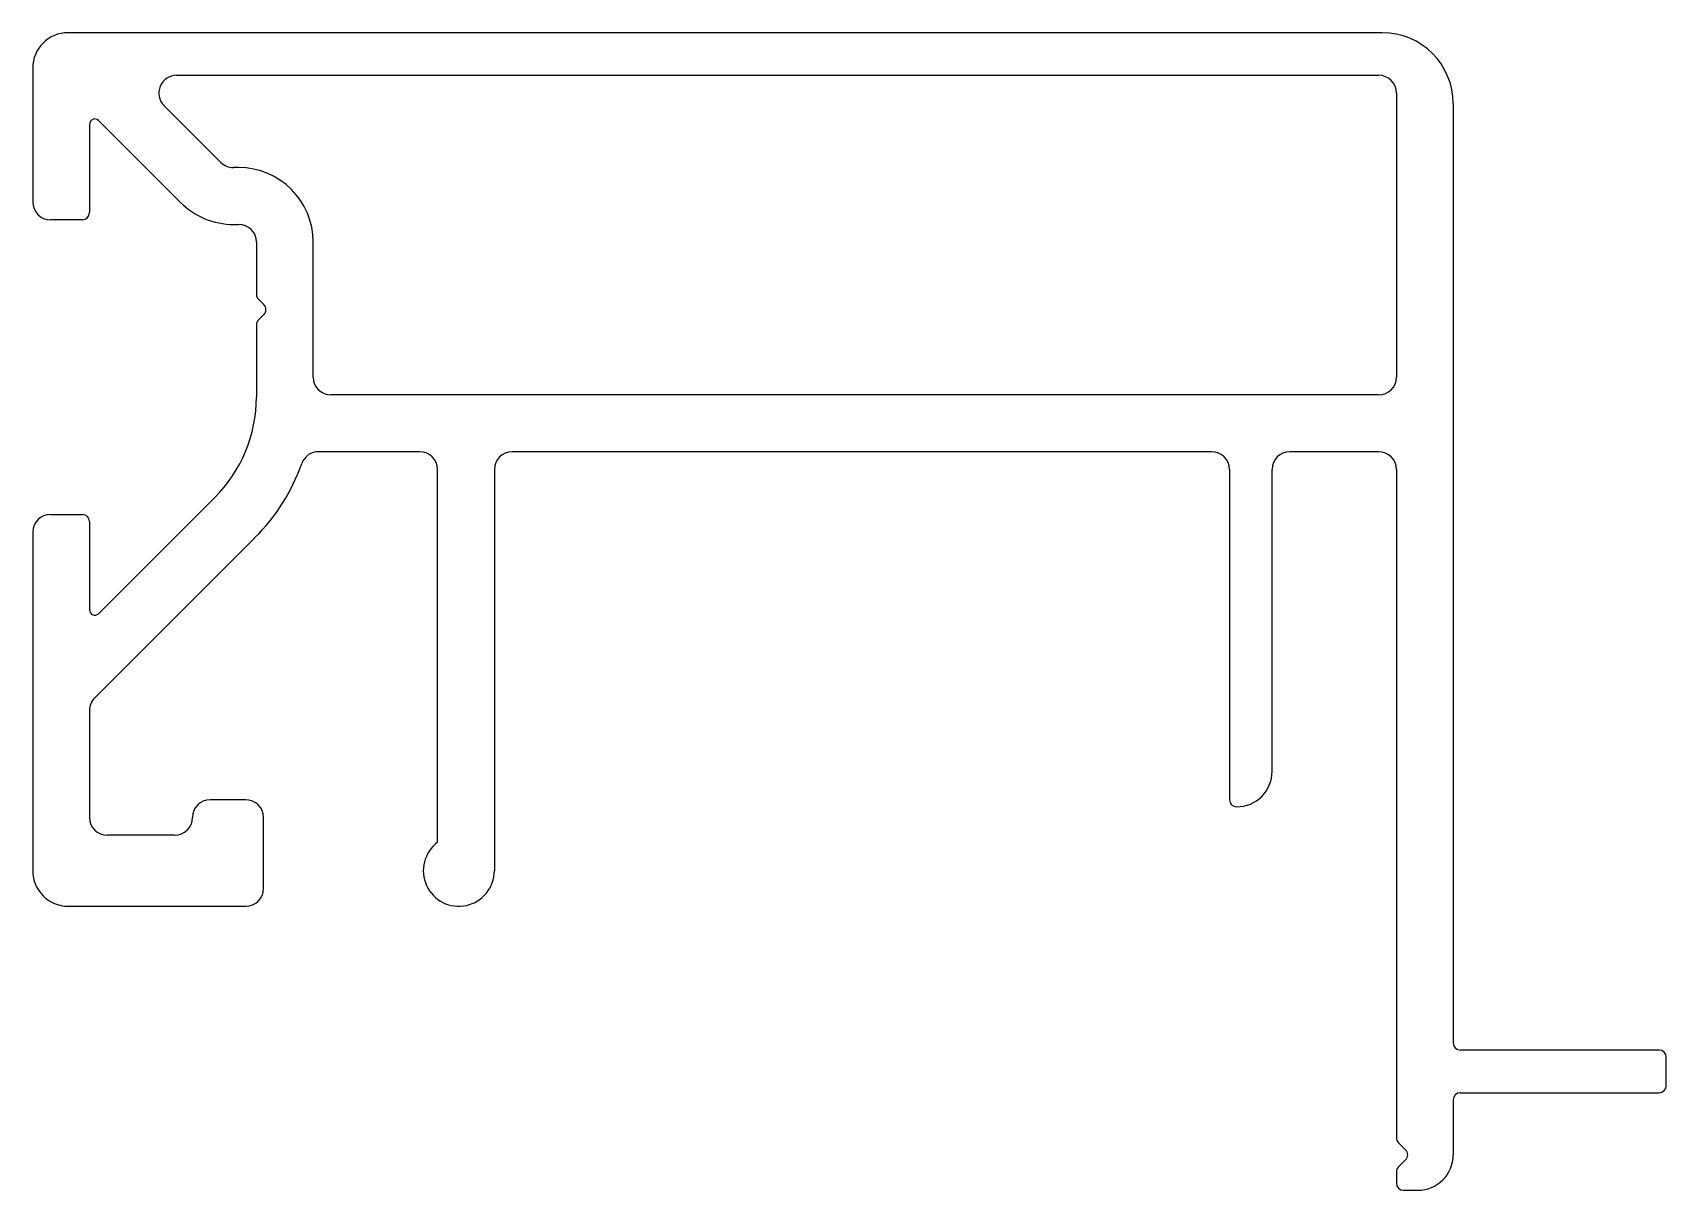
# Model space of a CAD drawing. Extents: x 1520.7 to 1566.7, y 2085.4 to 2118.
import ezdxf

# ---------------------------------------------------------------- set-up
doc = ezdxf.new("R2010")
doc.units = 0
doc.layers.get('0').update_dxf_attribs({"linetype": 'CONTINUOUS'})

msp = doc.modelspace()

# ---------------------------------------------------------------- linework, layer by layer
for p, q in [((1558.658, 2117.981), (1521.658, 2117.981)), ((1520.658, 2116.981), (1520.658, 2113.213)), ((1524.71, 2116.781), (1558.558, 2116.781)), ((1559.058, 2116.281), (1559.058, 2108.281)), ((1525.956, 2114.327), (1524.356, 2115.927)), ((1560.658, 2115.981), (1560.658, 2089.531)), ((1522.258, 2115.401), (1522.258, 2112.913)), ((1524.825, 2113.196), (1522.514, 2115.507)), ((1526.458, 2114.181), (1526.31, 2114.181)), ((1522.058, 2112.713), (1521.158, 2112.713)), ((1526.31, 2112.581), (1526.458, 2112.581)), ((1526.958, 2112.081), (1526.958, 2110.614)), ((1528.558, 2108.281), (1528.558, 2112.081)), ((1527.017, 2110.472), (1527.167, 2110.322)), ((1527.167, 2110.04), (1527.017, 2109.89)), ((1526.958, 2109.748), (1526.958, 2107.72)), ((1558.558, 2107.781), (1529.058, 2107.781)), ((1531.558, 2106.181), (1528.707, 2106.181)), ((1553.858, 2106.181), (1534.158, 2106.181)), ((1558.558, 2106.181), (1556.058, 2106.181)), ((1532.058, 2095.181), (1532.058, 2105.681)), ((1533.658, 2105.681), (1533.658, 2094.381)), ((1554.358, 2105.681), (1554.358, 2096.381)), ((1555.558, 2097.181), (1555.558, 2105.681)), ((1559.058, 2105.681), (1559.058, 2086.864)), ((1522.514, 2101.619), (1525.787, 2104.891)), ((1521.158, 2104.413), (1522.058, 2104.413)), ((1522.258, 2104.213), (1522.258, 2101.725)), ((1520.658, 2103.913), (1520.658, 2094.381)), ((1526.918, 2103.76), (1522.405, 2099.246)), ((1522.258, 2098.893), (1522.258, 2095.881)), ((1526.658, 2096.381), (1525.658, 2096.381)), ((1527.158, 2093.881), (1527.158, 2095.881)), ((1524.658, 2095.381), (1522.758, 2095.381)), ((1521.658, 2093.381), (1526.658, 2093.381)), ((1566.458, 2089.331), (1560.858, 2089.331)), ((1566.658, 2088.331), (1566.658, 2089.131)), ((1560.858, 2088.131), (1566.458, 2088.131)), ((1560.658, 2087.931), (1560.658, 2086.381)), ((1559.317, 2086.522), (1559.117, 2086.722)), ((1559.117, 2086.04), (1559.317, 2086.24)), ((1559.058, 2085.898), (1559.058, 2085.581)), ((1559.258, 2085.381), (1559.658, 2085.381))]:
    msp.add_line(p, q)
for centre, radius, start, end in [((1521.658, 2116.981), 1, 90, 180), ((1558.658, 2115.981), 2, 0, 90), ((1524.71, 2116.281), 0.5, 90, 225), ((1558.558, 2116.281), 0.5, 0, 90), ((1522.408, 2115.401), 0.15, 45, 180), ((1526.31, 2114.681), 0.5, 225, 270), ((1526.458, 2112.081), 2.1, 0, 90), ((1521.158, 2113.213), 0.5, 180, 270), ((1522.058, 2112.913), 0.2, 270, 360), ((1526.31, 2114.681), 2.1, 225, 270), ((1526.458, 2112.081), 0.5, 0, 90), ((1527.158, 2110.614), 0.2, 180, 225), ((1527.025, 2110.181), 0.2, 315, 45), ((1527.158, 2109.748), 0.2, 135, 180), ((1529.058, 2108.281), 0.5, 180, 270), ((1558.558, 2108.281), 0.5, 270, 0), ((1522.958, 2107.72), 4, 315, 0), ((1528.707, 2105.681), 0.5, 90, 160.4767), ((1531.558, 2105.681), 0.5, 0, 90), ((1534.158, 2105.681), 0.5, 90, 180), ((1553.858, 2105.681), 0.5, 0, 90), ((1556.058, 2105.681), 0.5, 90, 180), ((1558.558, 2105.681), 0.5, 0, 90), ((1522.958, 2107.72), 5.6, 315, 340.4767), ((1521.158, 2103.913), 0.5, 90, 180), ((1522.058, 2104.213), 0.2, 0, 90), ((1522.408, 2101.725), 0.15, 180, 315), ((1522.758, 2098.893), 0.5, 135, 180), ((1554.558, 2097.181), 1, 270, 0), ((1525.658, 2095.881), 0.5, 90, 180), ((1526.658, 2095.881), 0.5, 0, 90), ((1554.558, 2096.381), 0.2, 180, 270), ((1522.758, 2095.881), 0.5, 180, 270), ((1524.658, 2095.881), 0.5, 270, 360), ((1532.658, 2094.381), 1, 126.8699, 360), ((1521.658, 2094.381), 1, 180, 270), ((1526.658, 2093.881), 0.5, 270, 360), ((1560.858, 2089.531), 0.2, 180, 270), ((1566.458, 2089.131), 0.2, 0, 90), ((1560.858, 2087.931), 0.2, 90, 180), ((1566.458, 2088.331), 0.2, 270, 360), ((1559.258, 2086.864), 0.2, 180, 225), ((1559.175, 2086.381), 0.2, 315, 45), ((1559.658, 2086.381), 1, 270, 0), ((1559.258, 2085.898), 0.2, 135, 180), ((1559.258, 2085.581), 0.2, 180, 270)]:
    msp.add_arc(centre, radius, start, end)

doc.saveas('drawing.dxf')
